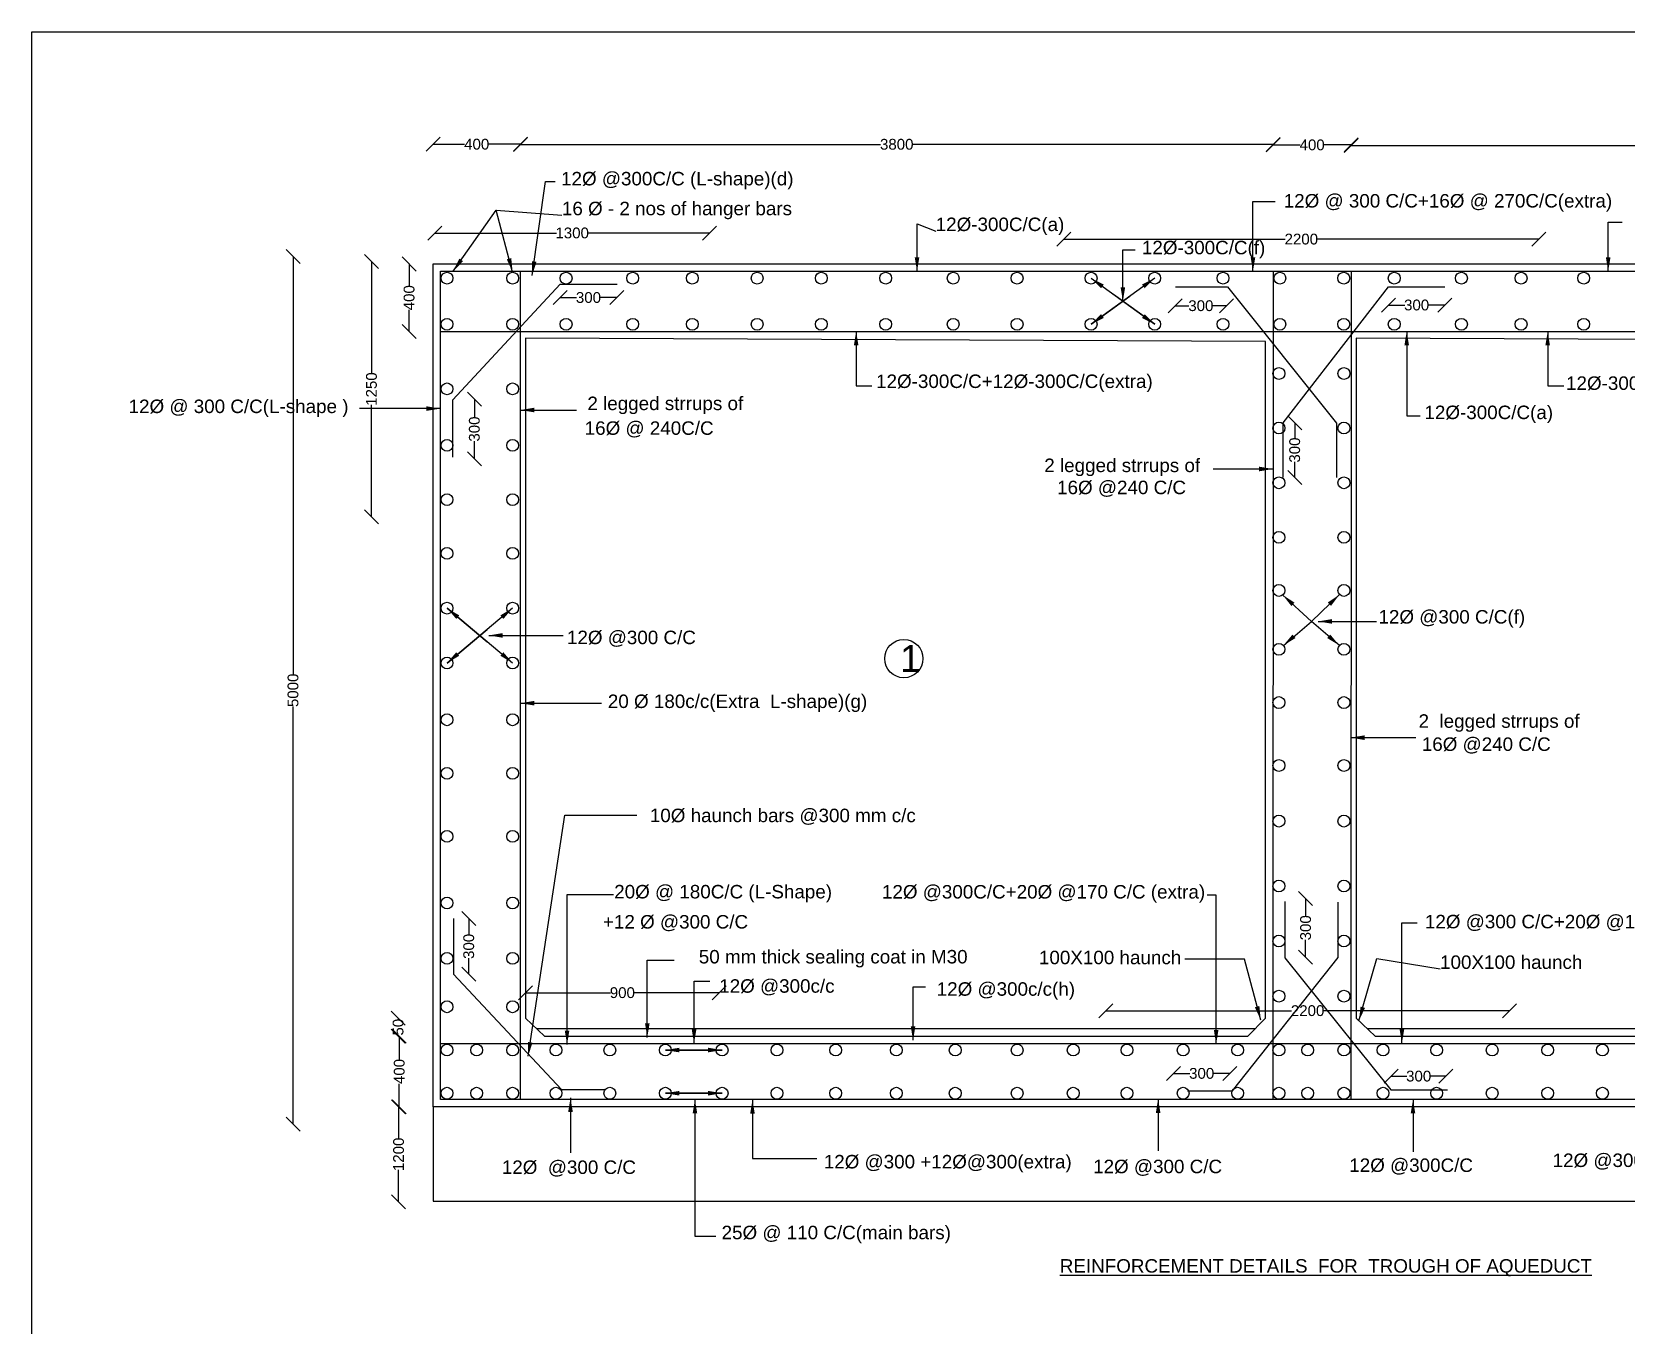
# Model space of a CAD drawing. Header units: millimetres. Extents: x 16051 to 23905, y 9578 to 15253.
# Drawn here: x 16051 to 19009, y 12853 to 15253 of the extents above; entities that cross this region are included whole.
import ezdxf

# ---------------------------------------------------------------- set-up
doc = ezdxf.new("R2010")
doc.units = ezdxf.units.MM
doc.header["$MEASUREMENT"] = 0
for name, color, linetype in [('DIMENSION', 2, 'Continuous'), ('DRAWING', 7, 'Continuous'), ('TEXT', 7, 'Continuous')]:
    doc.layers.add(name, color=color, linetype=linetype)
doc.styles.get("Standard").update_dxf_attribs({"font": 'arial.ttf', "height": 20})
doc.dimstyles.get("Standard").update_dxf_attribs({"dimtxt": 20, "dimasz": 26, "dimexe": 0.18, "dimexo": 0.0625, "dimgap": 0.09, "dimtad": 0, "dimdec": 0, "dimzin": 0, "dimdsep": 46, "dimtxsty": 'Standard', "dimblk": 'OBLIQUE', "dimcen": 0.09, "dimse1": 1, "dimse2": 1, "dimadec": 0, "dimazin": 0, "dimtfac": 1, "dimtdec": 0, "dimtofl": 0, "dimtmove": 0, "dimatfit": 3, "dimfxl": 1, "dimtolj": 1, "dimtzin": 0, "dimarcsym": 0})

# ---------------------------------------------------------------- blocks, each defined once
blk = doc.blocks.new('_Oblique')
at = {"color": 0, "linetype": 'ByBlock', "lineweight": -2}
blk.add_line((-0.5, -0.5), (0.5, 0.5), dxfattribs=at)
blk = doc.blocks.new('*D4')
at = {"layer": 'Defpoints', "color": 0}
for p in [(16957.4, 15044.6), (16795.5, 14771.3), (16957.4, 14771.3)]:
    blk.add_point(p, dxfattribs=at)
at = {"layer": 'DIMENSION', "color": 0, "lineweight": -2}
for p, q in [((16795.5, 15044.6), (16853.9, 15044.6)), ((16957.4, 15044.6), (16899, 15044.6))]:
    blk.add_line(p, q, dxfattribs=at)
at = {"layer": 'DIMENSION', "color": 0, "lineweight": -2, "xscale": 26, "yscale": 26, "zscale": 26, "rotation": 180}
blk.add_blockref('_Oblique', (16795.5, 15044.6), dxfattribs=at)
at = {"layer": 'DIMENSION', "color": 0, "lineweight": -2, "xscale": 26, "yscale": 26, "zscale": 26}
blk.add_blockref('_Oblique', (16957.4, 15044.6), dxfattribs=at)
at = {"layer": 'DIMENSION', "color": 0, "insert": (16876.4, 15044.6), "char_height": 20, "attachment_point": 5}
blk.add_mtext('\\A1;400', dxfattribs=at)
blk = doc.blocks.new('*D5')
at = {"layer": 'Defpoints', "color": 0}
for p in [(18354.5, 15044.4), (16957.4, 14771.3), (18354.5, 14770.9)]:
    blk.add_point(p, dxfattribs=at)
at = {"layer": 'DIMENSION', "color": 0, "lineweight": -2}
for p, q in [((16957.4, 15044.4), (17626, 15044.4)), ((18354.5, 15044.4), (17685.8, 15044.4))]:
    blk.add_line(p, q, dxfattribs=at)
at = {"layer": 'DIMENSION', "color": 0, "lineweight": -2, "xscale": 26, "yscale": 26, "zscale": 26, "rotation": 180}
blk.add_blockref('_Oblique', (16957.4, 15044.4), dxfattribs=at)
at = {"layer": 'DIMENSION', "color": 0, "lineweight": -2, "xscale": 26, "yscale": 26, "zscale": 26}
blk.add_blockref('_Oblique', (18354.5, 15044.4), dxfattribs=at)
at = {"layer": 'DIMENSION', "color": 0, "insert": (17655.9, 15044.4), "char_height": 20, "attachment_point": 5}
blk.add_mtext('\\A1;3800', dxfattribs=at)
blk = doc.blocks.new('*D6')
at = {"layer": 'Defpoints', "color": 0}
for p in [(18499.2, 15043.3), (18354.5, 14770.9), (18499.2, 14770.9)]:
    blk.add_point(p, dxfattribs=at)
at = {"layer": 'DIMENSION', "color": 0, "lineweight": -2}
for p, q in [((18354.5, 15043.3), (18404.3, 15043.3)), ((18499.2, 15043.3), (18449.4, 15043.3))]:
    blk.add_line(p, q, dxfattribs=at)
at = {"layer": 'DIMENSION', "color": 0, "lineweight": -2, "xscale": 26, "yscale": 26, "zscale": 26, "rotation": 180}
blk.add_blockref('_Oblique', (18354.5, 15043.3), dxfattribs=at)
at = {"layer": 'DIMENSION', "color": 0, "lineweight": -2, "xscale": 26, "yscale": 26, "zscale": 26}
blk.add_blockref('_Oblique', (18499.2, 15043.3), dxfattribs=at)
at = {"layer": 'DIMENSION', "color": 0, "insert": (18426.8, 15043.3), "char_height": 20, "attachment_point": 5}
blk.add_mtext('\\A1;400', dxfattribs=at)
blk = doc.blocks.new('*D7')
at = {"layer": 'Defpoints', "color": 0}
for p in [(19894.5, 15042.5), (18499.2, 14770.9), (19894.5, 14770.6)]:
    blk.add_point(p, dxfattribs=at)
at = {"layer": 'DIMENSION', "color": 0, "lineweight": -2}
for p, q in [((18499.2, 15042.5), (19166.9, 15042.5)), ((19894.5, 15042.5), (19226.8, 15042.5))]:
    blk.add_line(p, q, dxfattribs=at)
at = {"layer": 'DIMENSION', "color": 0, "lineweight": -2, "xscale": 26, "yscale": 26, "zscale": 26, "rotation": 180}
blk.add_blockref('_Oblique', (18499.2, 15042.5), dxfattribs=at)
at = {"layer": 'DIMENSION', "color": 0, "lineweight": -2, "xscale": 26, "yscale": 26, "zscale": 26}
blk.add_blockref('_Oblique', (19894.5, 15042.5), dxfattribs=at)
at = {"layer": 'DIMENSION', "color": 0, "insert": (19196.9, 15042.5), "char_height": 20, "attachment_point": 5}
blk.add_mtext('\\A1;3800', dxfattribs=at)
blk = doc.blocks.new('*D11')
at = {"layer": 'Defpoints', "color": 0}
for p in [(18568.4, 14779.9), (18673.1, 14779.9), (18673.1, 14746.2)]:
    blk.add_point(p, dxfattribs=at)
at = {"layer": 'DIMENSION', "color": 0, "lineweight": -2}
for p, q in [((18568.4, 14746.2), (18598.6, 14746.2)), ((18673.1, 14746.2), (18642.9, 14746.2))]:
    blk.add_line(p, q, dxfattribs=at)
at = {"layer": 'DIMENSION', "color": 0, "lineweight": -2, "xscale": 26, "yscale": 26, "zscale": 26, "rotation": 180}
blk.add_blockref('_Oblique', (18568.4, 14746.2), dxfattribs=at)
at = {"layer": 'DIMENSION', "color": 0, "lineweight": -2, "xscale": 26, "yscale": 26, "zscale": 26}
blk.add_blockref('_Oblique', (18673.1, 14746.2), dxfattribs=at)
at = {"layer": 'DIMENSION', "color": 0, "insert": (18620.7, 14746.2), "char_height": 20, "attachment_point": 5}
blk.add_mtext('\\A1;300', dxfattribs=at)
blk = doc.blocks.new('*D12')
at = {"layer": 'Defpoints', "color": 0}
for p in [(18372.8, 14527.8), (18372.8, 14426.5), (18394.5, 14426.5)]:
    blk.add_point(p, dxfattribs=at)
at = {"layer": 'DIMENSION', "color": 0, "lineweight": -2}
for p, q in [((18394.5, 14527.8), (18394.5, 14499.3)), ((18394.5, 14426.5), (18394.5, 14455))]:
    blk.add_line(p, q, dxfattribs=at)
at = {"layer": 'DIMENSION', "color": 0, "lineweight": -2, "xscale": 26, "yscale": 26, "zscale": 26}
for p, rotation in [((18394.5, 14527.8), 90), ((18394.5, 14426.5), 270)]:
    blk.add_blockref('_Oblique', p, dxfattribs=dict(at, rotation=rotation))
at = {"layer": 'DIMENSION', "color": 0, "insert": (18394.5, 14477.1), "char_height": 20, "attachment_point": 5, "rotation": 90}
blk.add_mtext('\\A1;300', dxfattribs=at)
blk = doc.blocks.new('*D13')
at = {"layer": 'Defpoints', "color": 0}
for p in [(18172.7, 14743.6), (18268, 14744.9), (18268, 14743.6)]:
    blk.add_point(p, dxfattribs=at)
at = {"layer": 'DIMENSION', "color": 0, "lineweight": -2}
for p, q in [((18172.7, 14744.9), (18198.2, 14744.9)), ((18268, 14744.9), (18242.5, 14744.9))]:
    blk.add_line(p, q, dxfattribs=at)
at = {"layer": 'DIMENSION', "color": 0, "lineweight": -2, "xscale": 26, "yscale": 26, "zscale": 26, "rotation": 180}
blk.add_blockref('_Oblique', (18172.7, 14744.9), dxfattribs=at)
at = {"layer": 'DIMENSION', "color": 0, "lineweight": -2, "xscale": 26, "yscale": 26, "zscale": 26}
blk.add_blockref('_Oblique', (18268, 14744.9), dxfattribs=at)
at = {"layer": 'DIMENSION', "color": 0, "insert": (18220.3, 14744.9), "char_height": 20, "attachment_point": 5}
blk.add_mtext('\\A1;300', dxfattribs=at)
blk = doc.blocks.new('*D14')
at = {"layer": 'Defpoints', "color": 0}
for p in [(16866.2, 14571.5), (16866.2, 14460.6), (16872.1, 14460.6)]:
    blk.add_point(p, dxfattribs=at)
at = {"layer": 'DIMENSION', "color": 0, "lineweight": -2}
for p, q in [((16872.1, 14571.5), (16872.1, 14538.2)), ((16872.1, 14460.6), (16872.1, 14493.9))]:
    blk.add_line(p, q, dxfattribs=at)
at = {"layer": 'DIMENSION', "color": 0, "lineweight": -2, "xscale": 26, "yscale": 26, "zscale": 26}
for p, rotation in [((16872.1, 14571.5), 90), ((16872.1, 14460.6), 270)]:
    blk.add_blockref('_Oblique', p, dxfattribs=dict(at, rotation=rotation))
at = {"layer": 'DIMENSION', "color": 0, "insert": (16872.1, 14516.1), "char_height": 20, "attachment_point": 5, "rotation": 90}
blk.add_mtext('\\A1;300', dxfattribs=at)
blk = doc.blocks.new('*D15')
at = {"layer": 'Defpoints', "color": 0}
for p in [(16675.9, 14827.3), (16675.9, 14353.2), (16681.2, 14353.2)]:
    blk.add_point(p, dxfattribs=at)
at = {"layer": 'DIMENSION', "color": 0, "lineweight": -2}
for p, q in [((16681.2, 14827.3), (16681.2, 14619.2)), ((16681.2, 14353.2), (16681.2, 14561.3))]:
    blk.add_line(p, q, dxfattribs=at)
at = {"layer": 'DIMENSION', "color": 0, "lineweight": -2, "xscale": 26, "yscale": 26, "zscale": 26}
for p, rotation in [((16681.2, 14827.3), 90), ((16681.2, 14353.2), 270)]:
    blk.add_blockref('_Oblique', p, dxfattribs=dict(at, rotation=rotation))
at = {"layer": 'DIMENSION', "color": 0, "insert": (16681.2, 14590.3), "char_height": 20, "attachment_point": 5, "rotation": 90}
blk.add_mtext('\\A1;1250', dxfattribs=at)
blk = doc.blocks.new('*D16')
at = {"layer": 'Defpoints', "color": 0}
for p in [(16863.6, 14822.4), (16751, 14697.2), (16863.6, 14697.2)]:
    blk.add_point(p, dxfattribs=at)
at = {"layer": 'DIMENSION', "color": 0, "lineweight": -2}
for p, q in [((16751, 14822.4), (16751, 14782.4)), ((16751, 14697.2), (16751, 14737.3))]:
    blk.add_line(p, q, dxfattribs=at)
at = {"layer": 'DIMENSION', "color": 0, "lineweight": -2, "xscale": 26, "yscale": 26, "zscale": 26}
for p, rotation in [((16751, 14822.4), 90), ((16751, 14697.2), 270)]:
    blk.add_blockref('_Oblique', p, dxfattribs=dict(at, rotation=rotation))
at = {"layer": 'DIMENSION', "color": 0, "insert": (16751, 14759.8), "char_height": 20, "attachment_point": 5, "rotation": 90}
blk.add_mtext('\\A1;400', dxfattribs=at)
blk = doc.blocks.new('*D17')
at = {"layer": 'Defpoints', "color": 0}
for p in [(17031.2, 14756.4), (17136.4, 14760.1), (17136.4, 14756.4)]:
    blk.add_point(p, dxfattribs=at)
at = {"layer": 'DIMENSION', "color": 0, "lineweight": -2}
for p, q in [((17031.2, 14760.1), (17061.7, 14760.1)), ((17136.4, 14760.1), (17106, 14760.1))]:
    blk.add_line(p, q, dxfattribs=at)
at = {"layer": 'DIMENSION', "color": 0, "lineweight": -2, "xscale": 26, "yscale": 26, "zscale": 26, "rotation": 180}
blk.add_blockref('_Oblique', (17031.2, 14760.1), dxfattribs=at)
at = {"layer": 'DIMENSION', "color": 0, "lineweight": -2, "xscale": 26, "yscale": 26, "zscale": 26}
blk.add_blockref('_Oblique', (17136.4, 14760.1), dxfattribs=at)
at = {"layer": 'DIMENSION', "color": 0, "insert": (17083.8, 14760.1), "char_height": 20, "attachment_point": 5}
blk.add_mtext('\\A1;300', dxfattribs=at)
blk = doc.blocks.new('*D18')
at = {"layer": 'Defpoints', "color": 0}
for p in [(16541, 14836.2), (16535.6, 13226.3), (16541, 13226.3)]:
    blk.add_point(p, dxfattribs=at)
at = {"layer": 'DIMENSION', "color": 0, "lineweight": -2}
for p, q in [((16535.6, 14836.2), (16535.6, 14061.2)), ((16535.6, 13226.3), (16535.6, 14001.3))]:
    blk.add_line(p, q, dxfattribs=at)
at = {"layer": 'DIMENSION', "color": 0, "lineweight": -2, "xscale": 26, "yscale": 26, "zscale": 26}
for p, rotation in [((16535.6, 14836.2), 90), ((16535.6, 13226.3), 270)]:
    blk.add_blockref('_Oblique', p, dxfattribs=dict(at, rotation=rotation))
at = {"layer": 'DIMENSION', "color": 0, "insert": (16535.6, 14031.3), "char_height": 20, "attachment_point": 5, "rotation": 90}
blk.add_mtext('\\A1;5000', dxfattribs=at)
blk = doc.blocks.new('*D24')
at = {"layer": 'Defpoints', "color": 0}
for p in [(18043.7, 13436.8), (18043.7, 13435.8), (18793, 13435.8)]:
    blk.add_point(p, dxfattribs=at)
at = {"layer": 'DIMENSION', "color": 0, "lineweight": -2}
for p, q in [((18043.7, 13436.8), (18388.3, 13436.8)), ((18793, 13436.8), (18448.5, 13436.8))]:
    blk.add_line(p, q, dxfattribs=at)
at = {"layer": 'DIMENSION', "color": 0, "lineweight": -2, "xscale": 26, "yscale": 26, "zscale": 26, "rotation": 180}
blk.add_blockref('_Oblique', (18043.7, 13436.8), dxfattribs=at)
at = {"layer": 'DIMENSION', "color": 0, "lineweight": -2, "xscale": 26, "yscale": 26, "zscale": 26}
blk.add_blockref('_Oblique', (18793, 13436.8), dxfattribs=at)
at = {"layer": 'DIMENSION', "color": 0, "insert": (18418.4, 13436.8), "char_height": 20, "attachment_point": 5}
blk.add_mtext('\\A1;2200', dxfattribs=at)
blk = doc.blocks.new('*D25')
at = {"layer": 'Defpoints', "color": 0}
for p in [(18169.7, 13321.2), (18273.9, 13321.2), (18273.9, 13320.4)]:
    blk.add_point(p, dxfattribs=at)
at = {"layer": 'DIMENSION', "color": 0, "lineweight": -2}
for p, q in [((18169.7, 13320.4), (18199.6, 13320.4)), ((18273.9, 13320.4), (18243.9, 13320.4))]:
    blk.add_line(p, q, dxfattribs=at)
at = {"layer": 'DIMENSION', "color": 0, "lineweight": -2, "xscale": 26, "yscale": 26, "zscale": 26, "rotation": 180}
blk.add_blockref('_Oblique', (18169.7, 13320.4), dxfattribs=at)
at = {"layer": 'DIMENSION', "color": 0, "lineweight": -2, "xscale": 26, "yscale": 26, "zscale": 26}
blk.add_blockref('_Oblique', (18273.9, 13320.4), dxfattribs=at)
at = {"layer": 'DIMENSION', "color": 0, "insert": (18221.8, 13320.4), "char_height": 20, "attachment_point": 5}
blk.add_mtext('\\A1;300', dxfattribs=at)
blk = doc.blocks.new('*D26')
at = {"layer": 'Defpoints', "color": 0}
for p in [(18573.7, 13319.6), (18675.2, 13319.6), (18675.2, 13315.3)]:
    blk.add_point(p, dxfattribs=at)
at = {"layer": 'DIMENSION', "color": 0, "lineweight": -2}
for p, q in [((18573.7, 13315.3), (18602.3, 13315.3)), ((18675.2, 13315.3), (18646.6, 13315.3))]:
    blk.add_line(p, q, dxfattribs=at)
at = {"layer": 'DIMENSION', "color": 0, "lineweight": -2, "xscale": 26, "yscale": 26, "zscale": 26, "rotation": 180}
blk.add_blockref('_Oblique', (18573.7, 13315.3), dxfattribs=at)
at = {"layer": 'DIMENSION', "color": 0, "lineweight": -2, "xscale": 26, "yscale": 26, "zscale": 26}
blk.add_blockref('_Oblique', (18675.2, 13315.3), dxfattribs=at)
at = {"layer": 'DIMENSION', "color": 0, "insert": (18624.5, 13315.3), "char_height": 20, "attachment_point": 5}
blk.add_mtext('\\A1;300', dxfattribs=at)
blk = doc.blocks.new('*D27')
at = {"layer": 'Defpoints', "color": 0}
for p in [(18414.7, 13645.3), (18426.1, 13645.3), (18426.1, 13536.2)]:
    blk.add_point(p, dxfattribs=at)
at = {"layer": 'DIMENSION', "color": 0, "lineweight": -2}
for p, q in [((18414.7, 13645.3), (18414.7, 13612.9)), ((18414.7, 13536.2), (18414.7, 13568.6))]:
    blk.add_line(p, q, dxfattribs=at)
at = {"layer": 'DIMENSION', "color": 0, "lineweight": -2, "xscale": 26, "yscale": 26, "zscale": 26}
for p, rotation in [((18414.7, 13645.3), 90), ((18414.7, 13536.2), 270)]:
    blk.add_blockref('_Oblique', p, dxfattribs=dict(at, rotation=rotation))
at = {"layer": 'DIMENSION', "color": 0, "insert": (18414.7, 13590.7), "char_height": 20, "attachment_point": 5, "rotation": 90}
blk.add_mtext('\\A1;300', dxfattribs=at)
blk = doc.blocks.new('*D28')
at = {"layer": 'Defpoints', "color": 0}
for p in [(16730.6, 13423), (16967, 13423), (17002, 13389.5)]:
    blk.add_point(p, dxfattribs=at)
at = {"layer": 'DIMENSION', "color": 0, "lineweight": -2}
for p, q in [((16730.6, 13423), (16730.6, 13420.6)), ((16730.6, 13389.5), (16730.6, 13391.9))]:
    blk.add_line(p, q, dxfattribs=at)
at = {"layer": 'DIMENSION', "color": 0, "lineweight": -2, "xscale": 26, "yscale": 26, "zscale": 26}
for p, rotation in [((16730.6, 13423), 90), ((16730.6, 13389.5), 270)]:
    blk.add_blockref('_Oblique', p, dxfattribs=dict(at, rotation=rotation))
at = {"layer": 'DIMENSION', "color": 0, "insert": (16730.6, 13406.2), "char_height": 20, "attachment_point": 5, "rotation": 90}
blk.add_mtext('\\A1;50', dxfattribs=at)
blk = doc.blocks.new('*D29')
at = {"layer": 'Defpoints', "color": 0}
for p in [(17002, 13389.5), (16732.7, 13258.5), (17010.1, 13258.5)]:
    blk.add_point(p, dxfattribs=at)
at = {"layer": 'DIMENSION', "color": 0, "lineweight": -2}
for p, q in [((16732.7, 13389.5), (16732.7, 13346.5)), ((16732.7, 13258.5), (16732.7, 13301.4))]:
    blk.add_line(p, q, dxfattribs=at)
at = {"layer": 'DIMENSION', "color": 0, "lineweight": -2, "xscale": 26, "yscale": 26, "zscale": 26}
for p, rotation in [((16732.7, 13389.5), 90), ((16732.7, 13258.5), 270)]:
    blk.add_blockref('_Oblique', p, dxfattribs=dict(at, rotation=rotation))
at = {"layer": 'DIMENSION', "color": 0, "insert": (16732.7, 13324), "char_height": 20, "attachment_point": 5, "rotation": 90}
blk.add_mtext('\\A1;400', dxfattribs=at)
blk = doc.blocks.new('*D30')
at = {"layer": 'Defpoints', "color": 0}
for p in [(17010.1, 13258.5), (16731.5, 13082.1), (17010.1, 13082.1)]:
    blk.add_point(p, dxfattribs=at)
at = {"layer": 'DIMENSION', "color": 0, "lineweight": -2}
for p, q in [((16731.5, 13258.5), (16731.5, 13199.3)), ((16731.5, 13082.1), (16731.5, 13141.3))]:
    blk.add_line(p, q, dxfattribs=at)
at = {"layer": 'DIMENSION', "color": 0, "lineweight": -2, "xscale": 26, "yscale": 26, "zscale": 26}
for p, rotation in [((16731.5, 13258.5), 90), ((16731.5, 13082.1), 270)]:
    blk.add_blockref('_Oblique', p, dxfattribs=dict(at, rotation=rotation))
at = {"layer": 'DIMENSION', "color": 0, "insert": (16731.5, 13170.3), "char_height": 20, "attachment_point": 5, "rotation": 90}
blk.add_mtext('\\A1;1200', dxfattribs=at)
blk = doc.blocks.new('*D34')
at = {"layer": 'Defpoints', "color": 0}
for p in [(17965.9, 14862.7), (18847.4, 14868.5), (18847.4, 14868.5)]:
    blk.add_point(p, dxfattribs=at)
at = {"layer": 'DIMENSION', "color": 0, "lineweight": -2}
for p, q in [((17965.9, 14868.5), (18376.6, 14868.5)), ((18847.4, 14868.5), (18436.8, 14868.5))]:
    blk.add_line(p, q, dxfattribs=at)
at = {"layer": 'DIMENSION', "color": 0, "lineweight": -2, "xscale": 26, "yscale": 26, "zscale": 26, "rotation": 180}
blk.add_blockref('_Oblique', (17965.9, 14868.5), dxfattribs=at)
at = {"layer": 'DIMENSION', "color": 0, "lineweight": -2, "xscale": 26, "yscale": 26, "zscale": 26}
blk.add_blockref('_Oblique', (18847.4, 14868.5), dxfattribs=at)
at = {"layer": 'DIMENSION', "color": 0, "insert": (18406.7, 14868.5), "char_height": 20, "attachment_point": 5}
blk.add_mtext('\\A1;2200', dxfattribs=at)
blk = doc.blocks.new('*D35')
at = {"layer": 'Defpoints', "color": 0}
for p in [(16799, 14881.1), (17308.3, 14879.9), (17308.3, 14879.9)]:
    blk.add_point(p, dxfattribs=at)
at = {"layer": 'DIMENSION', "color": 0, "lineweight": -2}
for p, q in [((16799, 14879.9), (17024.7, 14879.9)), ((17308.3, 14879.9), (17082.6, 14879.9))]:
    blk.add_line(p, q, dxfattribs=at)
at = {"layer": 'DIMENSION', "color": 0, "lineweight": -2, "xscale": 26, "yscale": 26, "zscale": 26, "rotation": 180}
blk.add_blockref('_Oblique', (16799, 14879.9), dxfattribs=at)
at = {"layer": 'DIMENSION', "color": 0, "lineweight": -2, "xscale": 26, "yscale": 26, "zscale": 26}
blk.add_blockref('_Oblique', (17308.3, 14879.9), dxfattribs=at)
at = {"layer": 'DIMENSION', "color": 0, "insert": (17053.6, 14879.9), "char_height": 20, "attachment_point": 5}
blk.add_mtext('\\A1;1300', dxfattribs=at)
blk = doc.blocks.new('*D36')
at = {"layer": 'Defpoints', "color": 0}
for p in [(16967, 13462.4), (17326.5, 13470.2), (17326.5, 13470.2)]:
    blk.add_point(p, dxfattribs=at)
at = {"layer": 'DIMENSION', "color": 0, "lineweight": -2}
for p, q in [((16967, 13470.2), (17124.6, 13470.2)), ((17326.5, 13470.2), (17168.9, 13470.2))]:
    blk.add_line(p, q, dxfattribs=at)
at = {"layer": 'DIMENSION', "color": 0, "lineweight": -2, "xscale": 26, "yscale": 26, "zscale": 26, "rotation": 180}
blk.add_blockref('_Oblique', (16967, 13470.2), dxfattribs=at)
at = {"layer": 'DIMENSION', "color": 0, "lineweight": -2, "xscale": 26, "yscale": 26, "zscale": 26}
blk.add_blockref('_Oblique', (17326.5, 13470.2), dxfattribs=at)
at = {"layer": 'DIMENSION', "color": 0, "insert": (17146.7, 13470.2), "char_height": 20, "attachment_point": 5}
blk.add_mtext('\\A1;900', dxfattribs=at)
blk = doc.blocks.new('*D37')
at = {"layer": 'Defpoints', "color": 0}
for p in [(16833.1, 13607.7), (16833.1, 13504.7), (16861.7, 13504.7)]:
    blk.add_point(p, dxfattribs=at)
at = {"layer": 'DIMENSION', "color": 0, "lineweight": -2}
for p, q in [((16861.7, 13607.7), (16861.7, 13578.3)), ((16861.7, 13504.7), (16861.7, 13534.1))]:
    blk.add_line(p, q, dxfattribs=at)
at = {"layer": 'DIMENSION', "color": 0, "lineweight": -2, "xscale": 26, "yscale": 26, "zscale": 26}
for p, rotation in [((16861.7, 13607.7), 90), ((16861.7, 13504.7), 270)]:
    blk.add_blockref('_Oblique', p, dxfattribs=dict(at, rotation=rotation))
at = {"layer": 'DIMENSION', "color": 0, "insert": (16861.7, 13556.2), "char_height": 20, "attachment_point": 5, "rotation": 90}
blk.add_mtext('\\A1;300', dxfattribs=at)

msp = doc.modelspace()

# ---------------------------------------------------------------- linework, layer by layer
at = {"layer": 'DIMENSION', "color": 0}
msp.add_lwpolyline([(16795.5, 13258.5), (16795.5, 13083.2), (20055.1, 13083.2), (20055.1, 13258.5)], dxfattribs=at)
msp.add_circle((17669.1, 14090.2), 35.5, dxfattribs=at)
at = {"layer": 'DRAWING', "color": 0}
for points in [[(23895.6, 9578.2), (16050.9, 9578.2), (16050.9, 15253.1), (23895.6, 15253.1)], [(16795.5, 14822.4), (20055.1, 14822.4), (20055.1, 13258.5), (16795.5, 13258.5)], [(16809, 14808.8), (20041.6, 14808.8), (20041.6, 13272.1), (16809, 13272.1)]]:
    msp.add_lwpolyline(points, close=True, dxfattribs=at)
for points in [[(16957.4, 13272.1), (16957.4, 14808.8)], [(18354.5, 14808.8), (18354.1, 13272.1)], [(18499.2, 14808.8), (18498.8, 13272.1)], [(16832, 14463.9), (16832, 14570.2), (17031.6, 14784.8), (17137, 14784.8)], [(18173.1, 14779.9), (18269.9, 14779.9), (18472, 14527.2), (18472, 14426.5)], [(18372.8, 14426.5), (18372.8, 14527.8), (18568.4, 14779.9), (18673.1, 14779.9)], [(16809, 14697.2), (20041.6, 14697.2)], [(16967, 14684.5), (16967, 13423), (17002, 13389.5), (18307.3, 13389.5), (18340, 13423.1), (18340, 14678.5), (16967, 14684.5)], [(18508.6, 14684.5), (18508.6, 13423), (18543.6, 13389.5), (19848.9, 13389.5), (19881.6, 13423.1), (19881.6, 14678.5), (18508.6, 14684.5)], [(18376, 13639.7), (18376, 13535.2), (18572.9, 13289.9), (18678.2, 13289.9)], [(18195.4, 13288.2), (18279, 13288.2), (18475, 13535.3), (18475, 13638.5)], [(16833.1, 13607.7), (16833.1, 13504.7), (17033.9, 13290.6), (17115.3, 13290.6)], [(16987.3, 13403.6), (18321.2, 13403.8)], [(18528.9, 13403.6), (19862.8, 13403.8)], [(16809, 13376.2), (20041.6, 13376.2)]]:
    msp.add_lwpolyline(points, dxfattribs=at)
for centre in [(16821.3, 14796.1), (16943.1, 14796.1), (17042.3, 14796.1), (17165.9, 14796.1), (17276.5, 14796.1), (17396.9, 14796.1), (17515.9, 14796.1), (17635.4, 14796.1), (17760.7, 14796.1), (17879.3, 14796.1), (18016.6, 14796.1), (18134.7, 14796.1), (18261.4, 14796.1), (18366.9, 14796.1), (18485.5, 14796.1), (18579.2, 14796.1), (18703.9, 14796.1), (18814.6, 14796.1), (18930.8, 14796.1), (16821.3, 14710.5), (16943.1, 14710.5), (17042.3, 14710.5), (17165.9, 14710.5), (17276.5, 14710.5), (17396.9, 14710.5), (17515.9, 14710.5), (17635.4, 14710.5), (17760.7, 14710.5), (17879.3, 14710.5), (18016.6, 14710.5), (18134.7, 14710.5), (18261.4, 14710.5), (18366.9, 14710.5), (18485.5, 14710.5), (18579.2, 14710.5), (18703.9, 14710.5), (18814.6, 14710.5), (18930.8, 14710.5), (18365.1, 14619.2), (18485.7, 14619.2), (16821.3, 14590.7), (16943.1, 14590.7), (18365.1, 14518), (18485.7, 14518), (16821.3, 14485.9), (16943.1, 14485.9), (18365.1, 14416.4), (18485.7, 14416.4), (16821.3, 14385.1), (16943.1, 14385.1), (18365.1, 14315.2), (18485.7, 14315.2), (16821.3, 14285.4), (16943.1, 14285.4), (18365.1, 14216.7), (18485.7, 14216.7), (16821.3, 14183.8), (16943.1, 14183.8), (18365.1, 14107.4), (18485.7, 14107.4), (16821.3, 14082), (16943.1, 14082), (18365.1, 14008.6), (18485.7, 14008.6), (16821.3, 13976.7), (16943.1, 13976.7), (16821.3, 13877.3), (16943.1, 13877.3), (18365.1, 13891.8), (18485.7, 13891.8), (18365.1, 13788.7), (18485.7, 13788.7), (16821.3, 13760.3), (16943.1, 13760.3), (18365.1, 13668.2), (18485.7, 13668.2), (16821.3, 13636.7), (16943.1, 13636.7), (18365.1, 13566.1), (18485.7, 13566.1), (16821.3, 13533.9), (16943.1, 13533.9), (18365.1, 13463.8), (18485.7, 13463.8), (16821.3, 13444.1), (16943.1, 13444.1), (16821.3, 13363.8), (16876.3, 13363.8), (16943.1, 13363.8), (17023.5, 13363.8), (17123.5, 13363.8), (17226.5, 13363.8), (17331.8, 13363.8), (17433.6, 13363.8), (17542.7, 13363.8), (17655.2, 13363.8), (17764.5, 13363.8), (17879.4, 13363.8), (17983.4, 13363.8), (18083.1, 13363.8), (18187.4, 13363.8), (18288.6, 13363.8), (18365.1, 13363.8), (18418.6, 13363.8), (18485.7, 13363.8), (18558.4, 13363.8), (18657.8, 13363.8), (18760.9, 13363.8), (18864, 13363.8), (18965.5, 13363.8), (16821.3, 13283.7), (16876.3, 13283.7), (16943.1, 13283.7), (17023.5, 13283.7), (17123.5, 13283.7), (17226.5, 13283.7), (17331.8, 13283.7), (17433.6, 13283.7), (17542.7, 13283.7), (17655.2, 13283.7), (17764.5, 13283.7), (17879.4, 13283.7), (17983.4, 13283.7), (18083.1, 13283.7), (18187.4, 13283.7), (18288.6, 13283.7), (18365.1, 13283.7), (18418.6, 13283.7), (18485.7, 13283.7), (18558.4, 13283.7), (18657.8, 13283.7), (18760.9, 13283.7), (18864, 13283.7), (18965.5, 13283.7)]:
    msp.add_circle(centre, 11, dxfattribs=at)

# ---------------------------------------------------------------- texts
at = {"layer": 'DIMENSION', "color": 0}
msp.add_text('1', height=50, dxfattribs=at).set_placement((17662, 14065.4))
at = {"layer": 'TEXT', "color": 0}
for s, p in [('12Ø @300C/C (L-shape)(d)', (17033, 14968.3)), ('12Ø @ 300 C/C+16Ø @ 270C/C(extra) ', (18374.1, 14927.2)), ('16 Ø - 2 nos of hanger bars', (17034.5, 14912.9)), ('12Ø-300C/C(a)', (17728.2, 14883.5)), ('12Ø-300C/C(f)', (18110.9, 14840.4)), ('12Ø-300C/C+12Ø-300C/C(extra)', (17617.6, 14592.3)), ('12Ø-300C/C+12Ø-300C/C(extra)', (18898, 14588.8)), ('12Ø @ 300 C/C(L-shape )', (16230.4, 14545.8)), ('2 legged strrups of', (17081.8, 14551.3)), ('12Ø-300C/C(a)', (18635.2, 14534.6)), ('16Ø @ 240C/C', (17076.8, 14505.4)), ('2 legged strrups of', (17929.7, 14436.3)), ('16Ø @240 C/C', (17953.5, 14395.3)), ('12Ø @300 C/C(f)', (18549.9, 14155.2)), ('12Ø @300 C/C', (17043.9, 14117)), ('20 Ø 180c/c(Extra  L-shape)(g)', (17119.8, 13998.5)), ('2  legged strrups of', (18624.3, 13961.8)), ('16Ø @240 C/C', (18630.3, 13918.9)), ('10Ø haunch bars @300 mm c/c', (17197.7, 13786.7)), ('20Ø @ 180C/C (L-Shape)', (17131.6, 13645.2)), ('12Ø @300C/C+20Ø @170 C/C (extra)', (17628.5, 13645)), ('+12 Ø @300 C/C', (17110.7, 13589.3)), ('12Ø @300 C/C+20Ø @170 C/C (extra)', (18636.1, 13589.7)), ('50 mm thick sealing coat in M30', (17288.6, 13524.5)), ('100X100 haunch', (17919.8, 13523.1)), ('100X100 haunch', (18664.2, 13514.4)), ('12Ø @300c/c', (17326.5, 13470.2)), ('12Ø @300c/c(h)', (17730.1, 13464.6)), ('12Ø @300 +12Ø@300(extra)', (17520.5, 13144.2)), ('12Ø @300 +12Ø@300(extra)', (18873.1, 13146.8)), ('12Ø  @300 C/C', (16923, 13133.9)), ('12Ø @300 C/C', (18020.4, 13135.3)), ('12Ø @300C/C', (18495.7, 13137.6)), ('25Ø @ 110 C/C(main bars)', (17330.9, 13012.8)), ('%%UREINFORCEMENT DETAILS  FOR  TROUGH OF AQUEDUCT', (17958.5, 12950.8))]:
    msp.add_text(s, height=25, dxfattribs=at).set_placement(p)

# ---------------------------------------------------------------- dimensions: what is measured, and where the dimension line sits
at = {"layer": 'DIMENSION', "color": 0}
for base, p1, p2, text, picture, middle in [((16957.4, 15044.6), (16795.5, 14771.3), (16957.4, 14771.3), '400', '*D4', (16876.4, 15044.6)), ((18354.5, 15044.4), (16957.4, 14771.3), (18354.5, 14770.9), '3800', '*D5', (17655.9, 15044.4)), ((18499.2, 15043.3), (18354.5, 14770.9), (18499.2, 14770.9), '400', '*D6', (18426.8, 15043.3)), ((19894.5, 15042.5), (18499.2, 14770.9), (19894.5, 14770.6), '3800', '*D7', (19196.9, 15042.5)), ((17308.3, 14879.9), (16799, 14881.1), (17308.3, 14879.9), '1300', '*D35', (17053.6, 14879.9)), ((18847.4, 14868.5), (17965.9, 14862.7), (18847.4, 14868.5), '2200', '*D34', (18406.7, 14868.5)), ((17136.4, 14760.1), (17031.2, 14756.4), (17136.4, 14756.4), '300', '*D17', (17083.8, 14760.1)), ((18673.1, 14746.2), (18568.4, 14779.9), (18673.1, 14779.9), '300', '*D11', (18620.7, 14746.2)), ((18268, 14744.9), (18172.7, 14743.6), (18268, 14743.6), '300', '*D13', (18220.3, 14744.9)), ((17326.5, 13470.2), (16967, 13462.4), (17326.5, 13470.2), '900', '*D36', (17146.7, 13470.2)), ((18043.7, 13436.8), (18793, 13435.8), (18043.7, 13435.8), '2200', '*D24', (18418.4, 13436.8)), ((18273.9, 13320.4), (18169.7, 13321.2), (18273.9, 13321.2), '300', '*D25', (18221.8, 13320.4)), ((18675.2, 13315.3), (18573.7, 13319.6), (18675.2, 13319.6), '300', '*D26', (18624.5, 13315.3))]:
    dim = msp.add_linear_dim(base=base, p1=p1, p2=p2, text=text, dimstyle='Standard', dxfattribs=at)
    dim.commit()
    dim.dimension.update_dxf_attribs({"geometry": picture, "text_midpoint": middle})
for base, p1, p2, text, picture, middle in [((16535.6, 13226.3), (16541, 14836.2), (16541, 13226.3), '5000', '*D18', (16535.6, 14031.3)), ((16681.2, 14353.2), (16675.9, 14827.3), (16675.9, 14353.2), '1250', '*D15', (16681.2, 14590.3)), ((16751, 14697.2), (16863.6, 14822.4), (16863.6, 14697.2), '400', '*D16', (16751, 14759.8)), ((16872.1, 14460.6), (16866.2, 14571.5), (16866.2, 14460.6), '300', '*D14', (16872.1, 14516.1)), ((18394.5, 14426.5), (18372.8, 14527.8), (18372.8, 14426.5), '300', '*D12', (18394.5, 14477.1)), ((18414.7, 13645.3), (18426.1, 13536.2), (18426.1, 13645.3), '300', '*D27', (18414.7, 13590.7)), ((16861.7, 13504.7), (16833.1, 13607.7), (16833.1, 13504.7), '300', '*D37', (16861.7, 13556.2)), ((16730.6, 13423), (17002, 13389.5), (16967, 13423), '50', '*D28', (16730.6, 13406.2)), ((16732.7, 13258.5), (17002, 13389.5), (17010.1, 13258.5), '400', '*D29', (16732.7, 13324)), ((16731.5, 13082.1), (17010.1, 13258.5), (17010.1, 13082.1), '1200', '*D30', (16731.5, 13170.3))]:
    dim = msp.add_linear_dim(base=base, p1=p1, p2=p2, angle=90, text=text, dimstyle='Standard', dxfattribs=at)
    dim.commit()
    dim.dimension.update_dxf_attribs({"geometry": picture, "text_midpoint": middle})

# ---------------------------------------------------------------- leaders
for points in [[(18602.3, 14697.2), (18602.3, 14540.5), (18627, 14540.5)], [(18863.9, 14697.2), (18863.9, 14596.5), (18894.1, 14596.5)], [(16809, 14554.1), (16658.9, 14554.1)], [(18354.4, 14442), (18243.3, 14442)], [(18593.4, 13376.2), (18593.4, 13599.7), (18621.7, 13599.7)], [(18513.6, 13418.2), (18546.8, 13533.5), (18664.2, 13514.4)], [(17281.4, 13272.1), (17281.4, 13018.5), (17320.4, 13018.5)]]:
    msp.add_leader(points, dimstyle='Standard', override={"dimgap": 0.09, "dimtad": 0}, dxfattribs=at)
at = {"layer": 'DRAWING', "color": 0}
for points in [[(18134.7, 14796.1), (18016.6, 14710.5)], [(18016.6, 14796.1), (18134.7, 14710.5)], [(18134.7, 14710.5), (18058.4, 14765.8)], [(18016.6, 14710.5), (18088.2, 14762.5)], [(16943.1, 14183.8), (16821.3, 14082)], [(16943.1, 14082), (16821.3, 14183.8)], [(16821.3, 14183.8), (16895.9, 14121.4)], [(16821.3, 14082), (16895.6, 14144.1)], [(17226.5, 13363.8), (17331.8, 13363.8)], [(17331.8, 13363.8), (17226.5, 13363.8)], [(17226.5, 13283.7), (17331.8, 13283.7)], [(17331.8, 13283.7), (17226.5, 13283.7)]]:
    msp.add_leader(points, dimstyle='Standard', override={"dimgap": 0.09, "dimtad": 0}, dxfattribs=at)
at = {"layer": 'TEXT', "color": 0}
for points in [[(16979.4, 14801.2), (17003.9, 14975.4), (17022.3, 14975.4)], [(16832.7, 14808.8), (16912.4, 14922.3), (17034.5, 14912.9)], [(16943.1, 14807.1), (16912.4, 14922.3)], [(18317, 14808.8), (18317, 14938.5), (18358.1, 14938.5)], [(17693.6, 14808.8), (17693.6, 14897.2), (17728.2, 14883.5)], [(18976.2, 14808.8), (18976.2, 14899.8), (19002.1, 14899.8)], [(18075.6, 14753.3), (18075.6, 14848.9), (18098.4, 14848.9)], [(17580.6, 14697.2), (17580.6, 14596.6), (17609.4, 14596.6)], [(16957.4, 14551.4), (17061.7, 14551.4)], [(18372.1, 14208.4), (18425.4, 14159.3)], [(18477.7, 14209.1), (18425.4, 14159.3)], [(18373.4, 14114.6), (18425.4, 14159.3)], [(18477.3, 14114.6), (18425.4, 14159.3)], [(18437.8, 14159.2), (18546.3, 14159.2)], [(16898.9, 14133.2), (17037.1, 14133.2)], [(16957.4, 14007.4), (17108.3, 14007.4)], [(18498, 13943.5), (18619.2, 13943.5)], [(16971.8, 13352.4), (17039.8, 13799.5), (17173.3, 13799.5)], [(17044.1, 13374), (17044.1, 13652.5), (17130, 13652.5)], [(18248.7, 13375.1), (18248.7, 13651.2), (18232.2, 13651.2)], [(17193, 13387.4), (17193, 13530.4), (17242.7, 13530.4)], [(18331.5, 13419.3), (18301, 13532.4), (18190.8, 13532.4)], [(17279.8, 13376.1), (17279.8, 13491.4), (17308.8, 13491.4)], [(17686.2, 13381.9), (17686.2, 13481.4), (17709.4, 13481.4)], [(17050.5, 13275.1), (17050.5, 13172.8)], [(17388.2, 13271.6), (17388.2, 13162.8), (17507.6, 13162.8)], [(18141, 13273.1), (18141, 13176.6)], [(18614, 13272.1), (18614, 13175)]]:
    msp.add_leader(points, dimstyle='Standard', override={"dimgap": 0.09, "dimtad": 0}, dxfattribs=at)

doc.saveas('drawing.dxf')
